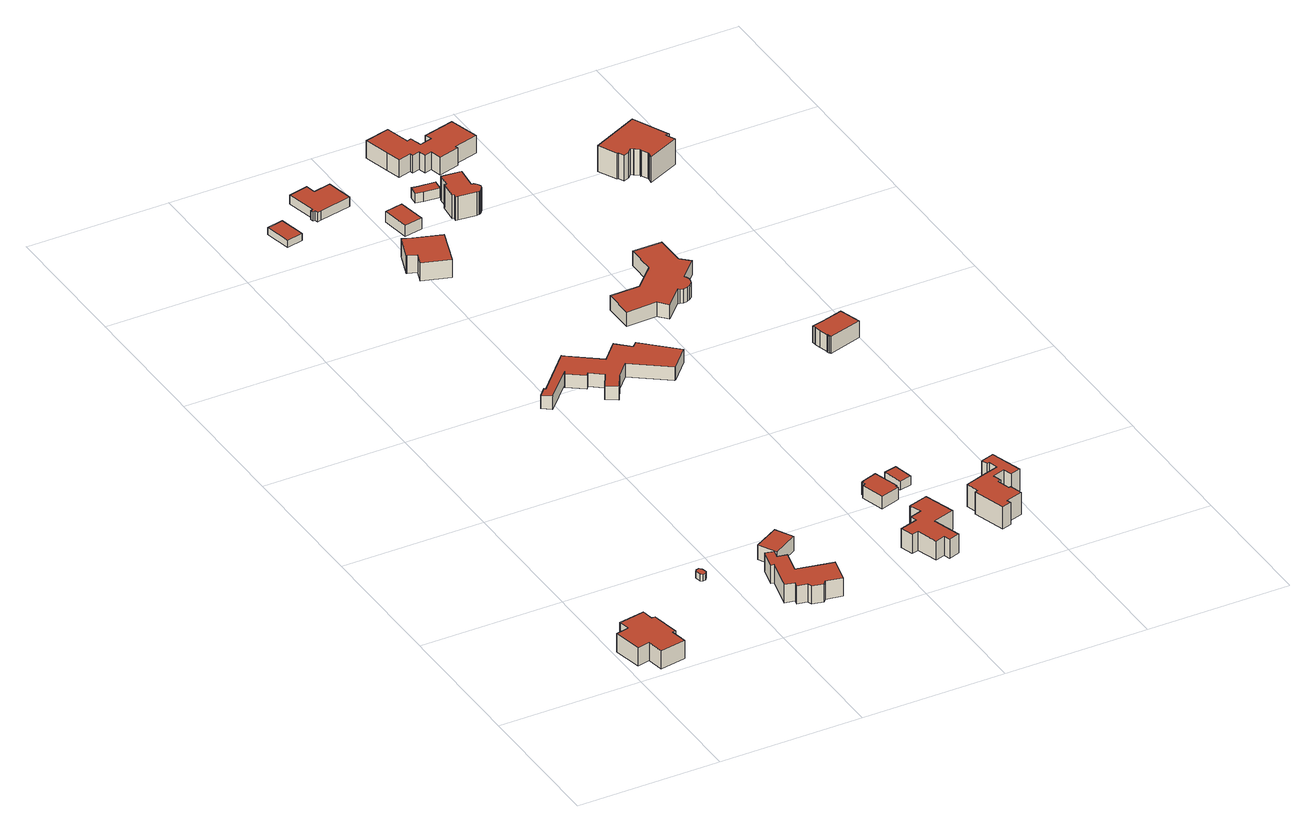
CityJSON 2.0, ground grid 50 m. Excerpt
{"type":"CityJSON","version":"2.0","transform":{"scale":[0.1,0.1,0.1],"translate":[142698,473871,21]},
"CityObjects":{
"building1":{"type":"Building","attributes":{"b3_dak_type":"slanted","b3_h_dak_50p":29.65,"b3_h_dak_70p":30.51,"b3_h_dak_max":32.51,"b3_h_dak_min":26.22,"b3_h_maaiveld":23.76,"b3_kas_warenhuis":false,"b3_mutatie_ahn3_ahn4":false,"b3_reconstructie_onvolledig":false,"b3_rmse_lod12":1.95,"b3_rmse_lod13":1.95,"b3_rmse_lod22":0.182,"b3_val3dity_lod12":"[]","b3_val3dity_lod13":"[]","b3_val3dity_lod22":"[]","b3_volume_lod12":1624.3,"b3_volume_lod13":1624.3,"b3_volume_lod22":1374.72,"geconstateerd":false,"oorspronkelijkbouwjaar":1999,"status":"Pand in gebruik"},"children":["building1-1"]},
"building1-1":{"type":"BuildingPart","parents":["building1"],"geometry":[{"type":"Solid","lod":"1.2","boundaries":[[[[0,1,2,3,4,5,6,7,8,9,10,11,12,13]],[[14,1,0,15]],[[16,2,1,14]],[[17,9,8,18]],[[15,0,13,19]],[[19,13,12,20]],[[18,8,7,21]],[[21,7,6,22]],[[20,12,11,23]],[[22,6,5,24]],[[24,5,4,25]],[[25,4,3,26]],[[26,3,2,16]],[[27,10,9,17]],[[23,11,10,27]],[[23,27,17,18,21,22,24,25,26,16,14,15,19,20]]]],"semantics":{"surfaces":[{"type":"GroundSurface"},{"type":"WallSurface","on_footprint_edge":true},{"type":"RoofSurface"}],"values":[[0,1,1,1,1,1,1,1,1,1,1,1,1,1,1,2]]}}]},
"building2":{"type":"Building","attributes":{"b3_dak_type":"slanted","b3_h_dak_50p":26.13,"b3_h_dak_70p":26.23,"b3_h_dak_max":26.57,"b3_h_dak_min":25.91,"b3_h_maaiveld":23.75,"b3_kas_warenhuis":false,"b3_mutatie_ahn3_ahn4":false,"b3_reconstructie_onvolledig":false,"b3_rmse_lod12":0.176,"b3_rmse_lod13":0.176,"b3_rmse_lod22":0.372,"b3_val3dity_lod12":"[]","b3_val3dity_lod13":"[]","b3_val3dity_lod22":"[]","b3_volume_lod12":17.95,"b3_volume_lod13":17.95,"b3_volume_lod22":19.42,"geconstateerd":false,"oorspronkelijkbouwjaar":1954,"status":"Pand in gebruik"},"children":["building2-1"]},
"building2-1":{"type":"BuildingPart","parents":["building2"],"geometry":[{"type":"Solid","lod":"1.2","boundaries":[[[[28,29,30,31,32,33,34,35]],[[36,29,28,37]],[[38,31,30,39]],[[39,30,29,36]],[[37,28,35,40]],[[41,32,31,38]],[[40,35,34,42]],[[42,34,33,43]],[[43,33,32,41]],[[43,41,38,39,36,37,40,42]]]],"semantics":{"surfaces":[{"type":"GroundSurface"},{"type":"WallSurface","on_footprint_edge":true},{"type":"RoofSurface"}],"values":[[0,1,1,1,1,1,1,1,1,2]]}}]},
"building3":{"type":"Building","attributes":{"b3_dak_type":"slanted","b3_h_dak_50p":29.78,"b3_h_dak_70p":30.53,"b3_h_dak_max":32.96,"b3_h_dak_min":24.37,"b3_h_maaiveld":23.82,"b3_kas_warenhuis":false,"b3_mutatie_ahn3_ahn4":false,"b3_reconstructie_onvolledig":false,"b3_rmse_lod12":1.89,"b3_rmse_lod13":1.89,"b3_rmse_lod22":0.354,"b3_val3dity_lod12":"[]","b3_val3dity_lod13":"[]","b3_val3dity_lod22":"[]","b3_volume_lod12":1506.76,"b3_volume_lod13":1506.76,"b3_volume_lod22":1323.85,"geconstateerd":false,"oorspronkelijkbouwjaar":1934,"status":"Pand in gebruik"},"children":["building3-1"]},
"building3-1":{"type":"BuildingPart","parents":["building3"],"geometry":[{"type":"Solid","lod":"1.2","boundaries":[[[[44,45,46,47,48,49,50,51,52,53,54,55,56,57,58,59]],[[60,52,51,61]],[[61,51,50,62]],[[63,53,52,60]],[[62,50,49,64]],[[64,49,48,65]],[[65,48,47,66]],[[67,45,44,68]],[[66,47,46,69]],[[69,46,45,67]],[[68,44,59,70]],[[70,59,58,71]],[[72,54,53,63]],[[73,55,54,72]],[[71,58,57,74]],[[74,57,56,75]],[[75,56,55,73]],[[75,73,72,63,60,61,62,64,65,66,69,67,68,70,71,74]]]],"semantics":{"surfaces":[{"type":"GroundSurface"},{"type":"WallSurface","on_footprint_edge":true},{"type":"RoofSurface"}],"values":[[0,1,1,1,1,1,1,1,1,1,1,1,1,1,1,1,1,2]]}}]},
"building4":{"type":"Building","attributes":{"b3_dak_type":"slanted","b3_h_dak_50p":27.94,"b3_h_dak_70p":28.84,"b3_h_dak_max":30.53,"b3_h_dak_min":25.43,"b3_h_maaiveld":23.48,"b3_kas_warenhuis":false,"b3_mutatie_ahn3_ahn4":false,"b3_reconstructie_onvolledig":false,"b3_rmse_lod12":1.66,"b3_rmse_lod13":1.66,"b3_rmse_lod22":0.0292,"b3_val3dity_lod12":"[]","b3_val3dity_lod13":"[]","b3_val3dity_lod22":"[]","b3_volume_lod12":378.22,"b3_volume_lod13":378.22,"b3_volume_lod22":315.15,"geconstateerd":false,"oorspronkelijkbouwjaar":1934,"status":"Pand in gebruik"},"children":["building4-1"]},
"building4-1":{"type":"BuildingPart","parents":["building4"],"geometry":[{"type":"Solid","lod":"1.2","boundaries":[[[[76,77,78,79]],[[80,77,76,81]],[[81,76,79,82]],[[83,78,77,80]],[[82,79,78,83]],[[82,83,80,81]]]],"semantics":{"surfaces":[{"type":"GroundSurface"},{"type":"WallSurface","on_footprint_edge":true},{"type":"RoofSurface"}],"values":[[0,1,1,1,1,2]]}}]},
"building5":{"type":"Building","attributes":{"b3_dak_type":"multiple horizontal","b3_h_dak_50p":26.77,"b3_h_dak_70p":26.79,"b3_h_dak_max":27.01,"b3_h_dak_min":26.13,"b3_h_maaiveld":24.24,"b3_kas_warenhuis":false,"b3_mutatie_ahn3_ahn4":false,"b3_reconstructie_onvolledig":false,"b3_rmse_lod12":0.125,"b3_rmse_lod13":0.125,"b3_rmse_lod22":0.104,"b3_val3dity_lod12":"[]","b3_val3dity_lod13":"[]","b3_val3dity_lod22":"[]","b3_volume_lod12":139.11,"b3_volume_lod13":139.11,"b3_volume_lod22":136.94,"geconstateerd":false,"oorspronkelijkbouwjaar":1930,"status":"Pand in gebruik"},"children":["building5-1"]},
"building5-1":{"type":"BuildingPart","parents":["building5"],"geometry":[{"type":"Solid","lod":"1.2","boundaries":[[[[84,85,86,87]],[[88,85,84,89]],[[90,86,85,88]],[[89,84,87,91]],[[91,87,86,90]],[[91,90,88,89]]]],"semantics":{"surfaces":[{"type":"GroundSurface"},{"type":"WallSurface","on_footprint_edge":true},{"type":"RoofSurface"}],"values":[[0,1,1,1,1,2]]}}]},
"building6":{"type":"Building","attributes":{"b3_dak_type":"multiple horizontal","b3_h_dak_50p":27.18,"b3_h_dak_70p":28.54,"b3_h_dak_max":30.65,"b3_h_dak_min":25.95,"b3_h_maaiveld":23.64,"b3_kas_warenhuis":false,"b3_mutatie_ahn3_ahn4":false,"b3_reconstructie_onvolledig":false,"b3_rmse_lod12":1.44,"b3_rmse_lod13":1.44,"b3_rmse_lod22":0.132,"b3_val3dity_lod12":"[]","b3_val3dity_lod13":"[]","b3_val3dity_lod22":"[]","b3_volume_lod12":2331.94,"b3_volume_lod13":2331.94,"b3_volume_lod22":1987.14,"geconstateerd":false,"oorspronkelijkbouwjaar":1962,"status":"Pand in gebruik"},"children":["building6-1"]},
"building6-1":{"type":"BuildingPart","parents":["building6"],"geometry":[{"type":"Solid","lod":"1.2","boundaries":[[[[92,93,94,95,96,97,98,99,100,101,102,103,104,105,106,107,108,109,110,111,112,113,114,115]],[[116,114,113,117]],[[117,113,112,118]],[[119,111,110,120]],[[121,108,107,122]],[[122,107,106,123]],[[124,101,100,125]],[[126,102,101,124]],[[127,99,98,128]],[[125,100,99,127]],[[129,103,102,126]],[[118,112,111,119]],[[128,98,97,130]],[[131,115,114,116]],[[132,92,115,131]],[[130,97,96,133]],[[133,96,95,134]],[[134,95,94,135]],[[120,110,109,136]],[[135,94,93,137]],[[138,104,103,129]],[[136,109,108,121]],[[139,105,104,138]],[[123,106,105,139]],[[137,93,92,132]],[[137,132,131,116,117,118,119,120,136,121,122,123,139,138,129,126,124,125,127,128,130,133,134,135]]]],"semantics":{"surfaces":[{"type":"GroundSurface"},{"type":"WallSurface","on_footprint_edge":true},{"type":"RoofSurface"}],"values":[[0,1,1,1,1,1,1,1,1,1,1,1,1,1,1,1,1,1,1,1,1,1,1,1,1,2]]}}]},
"building7":{"type":"Building","attributes":{"b3_dak_type":"slanted","b3_h_dak_50p":30.36,"b3_h_dak_70p":31.02,"b3_h_dak_max":32.08,"b3_h_dak_min":26.91,"b3_h_maaiveld":24.37,"b3_kas_warenhuis":false,"b3_mutatie_ahn3_ahn4":false,"b3_reconstructie_onvolledig":false,"b3_rmse_lod12":1.66,"b3_rmse_lod13":1.66,"b3_rmse_lod22":0.234,"b3_val3dity_lod12":"[]","b3_val3dity_lod13":"[]","b3_val3dity_lod22":"[]","b3_volume_lod12":1154.31,"b3_volume_lod13":1154.31,"b3_volume_lod22":995.41,"geconstateerd":false,"oorspronkelijkbouwjaar":1964,"status":"Pand in gebruik"},"children":["building7-1"]},
"building7-1":{"type":"BuildingPart","parents":["building7"],"geometry":[{"type":"Solid","lod":"1.2","boundaries":[[[[140,141,142,143,144,145,146,147]],[[148,141,140,149]],[[149,140,147,150]],[[151,142,141,148]],[[150,147,146,152]],[[153,143,142,151]],[[152,146,145,154]],[[154,145,144,155]],[[155,144,143,153]],[[155,153,151,148,149,150,152,154]]]],"semantics":{"surfaces":[{"type":"GroundSurface"},{"type":"WallSurface","on_footprint_edge":true},{"type":"RoofSurface"}],"values":[[0,1,1,1,1,1,1,1,1,2]]}}]},
"building8":{"type":"Building","attributes":{"b3_dak_type":"multiple horizontal","b3_h_dak_50p":27.63,"b3_h_dak_70p":27.65,"b3_h_dak_max":30.71,"b3_h_dak_min":27.42,"b3_h_maaiveld":24.25,"b3_kas_warenhuis":false,"b3_mutatie_ahn3_ahn4":false,"b3_reconstructie_onvolledig":false,"b3_rmse_lod12":0.228,"b3_rmse_lod13":0.228,"b3_rmse_lod22":0.229,"b3_val3dity_lod12":"[]","b3_val3dity_lod13":"[]","b3_val3dity_lod22":"[]","b3_volume_lod12":502.27,"b3_volume_lod13":502.27,"b3_volume_lod22":500.81,"geconstateerd":false,"oorspronkelijkbouwjaar":1930,"status":"Pand in gebruik"},"children":["building8-1"]},
"building8-1":{"type":"BuildingPart","parents":["building8"],"geometry":[{"type":"Solid","lod":"1.2","boundaries":[[[[156,157,158,159,160,161,162,163,164,165,166]],[[167,164,163,168]],[[168,163,162,169]],[[169,162,161,170]],[[170,161,160,171]],[[172,165,164,167]],[[171,160,159,173]],[[173,159,158,174]],[[174,158,157,175]],[[176,156,166,177]],[[177,166,165,172]],[[175,157,156,176]],[[175,176,177,172,167,168,169,170,171,173,174]]]],"semantics":{"surfaces":[{"type":"GroundSurface"},{"type":"WallSurface","on_footprint_edge":true},{"type":"RoofSurface"}],"values":[[0,1,1,1,1,1,1,1,1,1,1,1,2]]}}]},
"building9":{"type":"Building","attributes":{"b3_dak_type":"slanted","b3_h_dak_50p":29.8,"b3_h_dak_70p":30.65,"b3_h_dak_max":33.85,"b3_h_dak_min":26.49,"b3_h_maaiveld":23.7,"b3_kas_warenhuis":false,"b3_mutatie_ahn3_ahn4":false,"b3_reconstructie_onvolledig":false,"b3_rmse_lod12":1.93,"b3_rmse_lod13":1.93,"b3_rmse_lod22":0.142,"b3_val3dity_lod12":"[]","b3_val3dity_lod13":"[]","b3_val3dity_lod22":"[]","b3_volume_lod12":1479.25,"b3_volume_lod13":1479.25,"b3_volume_lod22":1302.29,"geconstateerd":false,"oorspronkelijkbouwjaar":1939,"status":"Pand in gebruik"},"children":["building9-1"]},
"building9-1":{"type":"BuildingPart","parents":["building9"],"geometry":[{"type":"Solid","lod":"1.2","boundaries":[[[[178,179,180,181,182,183,184,185,186,187,188,189,190,191]],[[192,191,190,193]],[[194,182,181,195]],[[196,183,182,194]],[[197,179,178,198]],[[199,185,184,200]],[[200,184,183,196]],[[195,181,180,201]],[[201,180,179,197]],[[198,178,191,192]],[[193,190,189,202]],[[202,189,188,203]],[[203,188,187,204]],[[204,187,186,205]],[[205,186,185,199]],[[205,199,200,196,194,195,201,197,198,192,193,202,203,204]]]],"semantics":{"surfaces":[{"type":"GroundSurface"},{"type":"WallSurface","on_footprint_edge":true},{"type":"RoofSurface"}],"values":[[0,1,1,1,1,1,1,1,1,1,1,1,1,1,1,2]]}}]},
"building10":{"type":"Building","attributes":{"b3_dak_type":"slanted","b3_h_dak_50p":26.89,"b3_h_dak_70p":27.9,"b3_h_dak_max":29.6,"b3_h_dak_min":25.96,"b3_h_maaiveld":23.38,"b3_kas_warenhuis":false,"b3_mutatie_ahn3_ahn4":false,"b3_reconstructie_onvolledig":false,"b3_rmse_lod12":1.34,"b3_rmse_lod13":1.34,"b3_rmse_lod22":0.172,"b3_val3dity_lod12":"[]","b3_val3dity_lod13":"[]","b3_val3dity_lod22":"[]","b3_volume_lod12":337.57,"b3_volume_lod13":337.57,"b3_volume_lod22":281.86,"geconstateerd":false,"oorspronkelijkbouwjaar":2007,"status":"Pand in gebruik"},"children":["building10-1"]},
"building10-1":{"type":"BuildingPart","parents":["building10"],"geometry":[{"type":"Solid","lod":"1.2","boundaries":[[[[206,207,208,209,210,211,212,213,214,215]],[[216,215,214,217]],[[218,210,209,219]],[[219,209,208,220]],[[217,214,213,221]],[[221,213,212,222]],[[223,206,215,216]],[[222,212,211,224]],[[224,211,210,218]],[[220,208,207,225]],[[225,207,206,223]],[[225,223,216,217,221,222,224,218,219,220]]]],"semantics":{"surfaces":[{"type":"GroundSurface"},{"type":"WallSurface","on_footprint_edge":true},{"type":"RoofSurface"}],"values":[[0,1,1,1,1,1,1,1,1,1,1,2]]}}]},
"building11":{"type":"Building","attributes":{"b3_dak_type":"slanted","b3_h_dak_50p":27.42,"b3_h_dak_70p":28.01,"b3_h_dak_max":29.14,"b3_h_dak_min":26.06,"b3_h_maaiveld":23.97,"b3_kas_warenhuis":false,"b3_mutatie_ahn3_ahn4":false,"b3_reconstructie_onvolledig":false,"b3_rmse_lod12":0.937,"b3_rmse_lod13":0.937,"b3_rmse_lod22":0.0661,"b3_val3dity_lod12":"[]","b3_val3dity_lod13":"[]","b3_val3dity_lod22":"[]","b3_volume_lod12":255.86,"b3_volume_lod13":255.86,"b3_volume_lod22":224.93,"geconstateerd":false,"oorspronkelijkbouwjaar":1964,"status":"Pand in gebruik"},"children":["building11-1"]},
"building11-1":{"type":"BuildingPart","parents":["building11"],"geometry":[{"type":"Solid","lod":"1.2","boundaries":[[[[226,227,228,229]],[[230,227,226,231]],[[231,226,229,232]],[[233,228,227,230]],[[232,229,228,233]],[[232,233,230,231]]]],"semantics":{"surfaces":[{"type":"GroundSurface"},{"type":"WallSurface","on_footprint_edge":true},{"type":"RoofSurface"}],"values":[[0,1,1,1,1,2]]}}]},
"building12":{"type":"Building","attributes":{"b3_dak_type":"slanted","b3_h_dak_50p":26.43,"b3_h_dak_70p":26.76,"b3_h_dak_max":27.34,"b3_h_dak_min":25.72,"b3_h_maaiveld":23.41,"b3_kas_warenhuis":false,"b3_mutatie_ahn3_ahn4":false,"b3_reconstructie_onvolledig":false,"b3_rmse_lod12":0.508,"b3_rmse_lod13":0.508,"b3_rmse_lod22":0.101,"b3_val3dity_lod12":"[]","b3_val3dity_lod13":"[]","b3_val3dity_lod22":"[]","b3_volume_lod12":99.96,"b3_volume_lod13":99.96,"b3_volume_lod22":92.78,"geconstateerd":false,"oorspronkelijkbouwjaar":2015,"status":"Pand in gebruik"},"children":["building12-1"]},
"building12-1":{"type":"BuildingPart","parents":["building12"],"geometry":[{"type":"Solid","lod":"1.2","boundaries":[[[[234,235,236,237,238]],[[239,235,234,240]],[[241,236,235,239]],[[242,237,236,241]],[[240,234,238,243]],[[243,238,237,242]],[[243,242,241,239,240]]]],"semantics":{"surfaces":[{"type":"GroundSurface"},{"type":"WallSurface","on_footprint_edge":true},{"type":"RoofSurface"}],"values":[[0,1,1,1,1,1,2]]}}]},
"building13":{"type":"Building","attributes":{"b3_dak_type":"slanted","b3_h_dak_50p":27.34,"b3_h_dak_70p":27.84,"b3_h_dak_max":28.74,"b3_h_dak_min":26.82,"b3_h_maaiveld":24.24,"b3_kas_warenhuis":false,"b3_mutatie_ahn3_ahn4":false,"b3_reconstructie_onvolledig":false,"b3_rmse_lod12":0.673,"b3_rmse_lod13":0.673,"b3_rmse_lod22":0.0522,"b3_val3dity_lod12":"[]","b3_val3dity_lod13":"[]","b3_val3dity_lod22":"[]","b3_volume_lod12":101.27,"b3_volume_lod13":101.27,"b3_volume_lod22":91.44,"geconstateerd":false,"oorspronkelijkbouwjaar":1935,"status":"Pand in gebruik"},"children":["building13-1"]},
"building13-1":{"type":"BuildingPart","parents":["building13"],"geometry":[{"type":"Solid","lod":"1.2","boundaries":[[[[244,245,246,247,248,249,250]],[[251,250,249,252]],[[252,249,248,253]],[[253,248,247,254]],[[255,244,250,251]],[[254,247,246,256]],[[256,246,245,257]],[[257,245,244,255]],[[257,255,251,252,253,254,256]]]],"semantics":{"surfaces":[{"type":"GroundSurface"},{"type":"WallSurface","on_footprint_edge":true},{"type":"RoofSurface"}],"values":[[0,1,1,1,1,1,1,1,2]]}}]},
"building14":{"type":"Building","attributes":{"b3_dak_type":"slanted","b3_h_dak_50p":31.85,"b3_h_dak_70p":32.98,"b3_h_dak_max":34.84,"b3_h_dak_min":27.54,"b3_h_maaiveld":24.27,"b3_kas_warenhuis":false,"b3_mutatie_ahn3_ahn4":false,"b3_reconstructie_onvolledig":false,"b3_rmse_lod12":2.31,"b3_rmse_lod13":1.86,"b3_rmse_lod22":0.205,"b3_val3dity_lod12":"[]","b3_val3dity_lod13":"[]","b3_val3dity_lod22":"[]","b3_volume_lod12":862.41,"b3_volume_lod13":854.45,"b3_volume_lod22":734.33,"geconstateerd":false,"oorspronkelijkbouwjaar":1935,"status":"Pand in gebruik"},"children":["building14-1"]},
"building14-1":{"type":"BuildingPart","parents":["building14"],"geometry":[{"type":"Solid","lod":"1.2","boundaries":[[[[258,259,260,261,262,263,264,265,266,267,268,269,270,271,272,273,274,275,276,277,278,279,280,281]],[[282,279,278,283]],[[283,278,277,284]],[[285,275,274,286]],[[287,276,275,285]],[[284,277,276,287]],[[286,274,273,288]],[[289,268,267,290]],[[291,272,271,292]],[[292,271,270,293]],[[288,273,272,291]],[[293,270,269,294]],[[294,269,268,289]],[[290,267,266,295]],[[295,266,265,296]],[[296,265,264,297]],[[297,264,263,298]],[[299,259,258,300]],[[300,258,281,301]],[[301,281,280,302]],[[302,280,279,282]],[[303,261,260,304]],[[304,260,259,299]],[[305,262,261,303]],[[298,263,262,305]],[[298,305,303,304,299,300,301,302,282,283,284,287,285,286,288,291,292,293,294,289,290,295,296,297]]]],"semantics":{"surfaces":[{"type":"GroundSurface"},{"type":"WallSurface","on_footprint_edge":true},{"type":"RoofSurface"}],"values":[[0,1,1,1,1,1,1,1,1,1,1,1,1,1,1,1,1,1,1,1,1,1,1,1,1,2]]}}]},
"building15":{"type":"Building","attributes":{"b3_dak_type":"slanted","b3_h_dak_50p":29.52,"b3_h_dak_70p":31.09,"b3_h_dak_max":33.08,"b3_h_dak_min":24.46,"b3_h_maaiveld":22.92,"b3_kas_warenhuis":false,"b3_mutatie_ahn3_ahn4":false,"b3_reconstructie_onvolledig":false,"b3_rmse_lod12":2.57,"b3_rmse_lod13":1.51,"b3_rmse_lod22":0.148,"b3_val3dity_lod12":"[]","b3_val3dity_lod13":"[]","b3_val3dity_lod22":"[]","b3_volume_lod12":1672.34,"b3_volume_lod13":1556.49,"b3_volume_lod22":1361.29,"geconstateerd":false,"oorspronkelijkbouwjaar":1939,"status":"Pand in gebruik"},"children":["building15-1"]},
"building15-1":{"type":"BuildingPart","parents":["building15"],"geometry":[{"type":"Solid","lod":"1.2","boundaries":[[[[306,307,308,309,310,311,312,313,314,315,316,317,318,319,320,321,322,323,324,325,326]],[[327,314,313,328]],[[329,315,314,327]],[[330,318,317,331]],[[332,319,318,330]],[[333,307,306,334]],[[335,320,319,332]],[[331,317,316,336]],[[336,316,315,329]],[[328,313,312,337]],[[337,312,311,338]],[[338,311,310,339]],[[339,310,309,340]],[[340,309,308,341]],[[341,308,307,333]],[[342,323,322,343]],[[343,322,321,344]],[[334,306,326,345]],[[345,326,325,346]],[[346,325,324,347]],[[347,324,323,342]],[[344,321,320,335]],[[344,335,332,330,331,336,329,327,328,337,338,339,340,341,333,334,345,346,347,342,343]]]],"semantics":{"surfaces":[{"type":"GroundSurface"},{"type":"WallSurface","on_footprint_edge":true},{"type":"RoofSurface"}],"values":[[0,1,1,1,1,1,1,1,1,1,1,1,1,1,1,1,1,1,1,1,1,1,2]]}}]},
"building16":{"type":"Building","attributes":{"b3_dak_type":"slanted","b3_h_dak_50p":28.41,"b3_h_dak_70p":29.27,"b3_h_dak_max":32.22,"b3_h_dak_min":24.14,"b3_h_maaiveld":24.03,"b3_kas_warenhuis":false,"b3_mutatie_ahn3_ahn4":false,"b3_reconstructie_onvolledig":false,"b3_rmse_lod12":1.46,"b3_rmse_lod13":1.46,"b3_rmse_lod22":0.146,"b3_val3dity_lod12":"[]","b3_val3dity_lod13":"[]","b3_val3dity_lod22":"[]","b3_volume_lod12":2466.52,"b3_volume_lod13":2466.52,"b3_volume_lod22":2087.25,"geconstateerd":false,"oorspronkelijkbouwjaar":2002,"status":"Pand in gebruik"},"children":["building16-1"]},
"building16-1":{"type":"BuildingPart","parents":["building16"],"geometry":[{"type":"Solid","lod":"1.2","boundaries":[[[[348,349,350,351,352,353,354,355,356,357,358,359,360,361,362,363,364,365,366,367,368]],[[369,362,361,370]],[[371,363,362,369]],[[372,364,363,371]],[[373,365,364,372]],[[374,357,356,375]],[[375,356,355,376]],[[377,360,359,378]],[[370,361,360,377]],[[378,359,358,379]],[[379,358,357,374]],[[376,355,354,380]],[[380,354,353,381]],[[381,353,352,382]],[[383,349,348,384]],[[385,351,350,386]],[[386,350,349,383]],[[382,352,351,385]],[[384,348,368,387]],[[387,368,367,388]],[[388,367,366,389]],[[389,366,365,373]],[[389,373,372,371,369,370,377,378,379,374,375,376,380,381,382,385,386,383,384,387,388]]]],"semantics":{"surfaces":[{"type":"GroundSurface"},{"type":"WallSurface","on_footprint_edge":true},{"type":"RoofSurface"}],"values":[[0,1,1,1,1,1,1,1,1,1,1,1,1,1,1,1,1,1,1,1,1,1,2]]}}]},
"building17":{"type":"Building","attributes":{"b3_dak_type":"slanted","b3_h_dak_50p":29.62,"b3_h_dak_70p":30.66,"b3_h_dak_max":34.49,"b3_h_dak_min":25.06,"b3_h_maaiveld":24.15,"b3_kas_warenhuis":false,"b3_mutatie_ahn3_ahn4":false,"b3_reconstructie_onvolledig":false,"b3_rmse_lod12":2.11,"b3_rmse_lod13":2.1,"b3_rmse_lod22":0.262,"b3_val3dity_lod12":"[]","b3_val3dity_lod13":"[]","b3_val3dity_lod22":"[]","b3_volume_lod12":2090.85,"b3_volume_lod13":2089.97,"b3_volume_lod22":1822.98,"geconstateerd":false,"oorspronkelijkbouwjaar":1937,"status":"Pand in gebruik"},"children":["building17-1"]},
"building17-1":{"type":"BuildingPart","parents":["building17"],"geometry":[{"type":"Solid","lod":"1.2","boundaries":[[[[390,391,392,393,394,395,396,397,398,399,400,401,402,403,404,405,406,407,408]],[[409,395,394,410]],[[411,396,395,409]],[[412,406,405,413]],[[414,407,406,412]],[[415,401,400,416]],[[417,393,392,418]],[[413,405,404,419]],[[419,404,403,420]],[[420,403,402,421]],[[421,402,401,415]],[[422,408,407,414]],[[423,399,398,424]],[[416,400,399,423]],[[424,398,397,425]],[[425,397,396,411]],[[418,392,391,426]],[[410,394,393,417]],[[427,390,408,422]],[[426,391,390,427]],[[426,427,422,414,412,413,419,420,421,415,416,423,424,425,411,409,410,417,418]]]],"semantics":{"surfaces":[{"type":"GroundSurface"},{"type":"WallSurface","on_footprint_edge":true},{"type":"RoofSurface"}],"values":[[0,1,1,1,1,1,1,1,1,1,1,1,1,1,1,1,1,1,1,1,2]]}}]},
"building18":{"type":"Building","attributes":{"b3_dak_type":"slanted","b3_h_dak_50p":29.28,"b3_h_dak_70p":29.33,"b3_h_dak_max":29.76,"b3_h_dak_min":26.3,"b3_h_maaiveld":23.06,"b3_kas_warenhuis":false,"b3_mutatie_ahn3_ahn4":false,"b3_reconstructie_onvolledig":false,"b3_rmse_lod12":0.877,"b3_rmse_lod13":0.877,"b3_rmse_lod22":0.316,"b3_val3dity_lod12":"[]","b3_val3dity_lod13":"[]","b3_val3dity_lod22":"[]","b3_volume_lod12":610.84,"b3_volume_lod13":610.84,"b3_volume_lod22":576.07,"geconstateerd":false,"oorspronkelijkbouwjaar":1919,"status":"Pand in gebruik"},"children":["building18-1"]},
"building18-1":{"type":"BuildingPart","parents":["building18"],"geometry":[{"type":"Solid","lod":"1.2","boundaries":[[[[428,429,430,431,432,433,434,435,436,437,438,439,440,441]],[[442,437,436,443]],[[444,438,437,442]],[[445,429,428,446]],[[447,430,429,445]],[[448,440,439,449]],[[450,441,440,448]],[[446,428,441,450]],[[443,436,435,451]],[[452,431,430,447]],[[453,432,431,452]],[[451,435,434,454]],[[455,433,432,453]],[[454,434,433,455]],[[449,439,438,444]],[[449,444,442,443,451,454,455,453,452,447,445,446,450,448]]]],"semantics":{"surfaces":[{"type":"GroundSurface"},{"type":"WallSurface","on_footprint_edge":true},{"type":"RoofSurface"}],"values":[[0,1,1,1,1,1,1,1,1,1,1,1,1,1,1,2]]}}]},
"building19":{"type":"Building","attributes":{"b3_dak_type":"slanted","b3_h_dak_50p":30.44,"b3_h_dak_70p":31.24,"b3_h_dak_max":35.39,"b3_h_dak_min":26.55,"b3_h_maaiveld":21.67,"b3_kas_warenhuis":false,"b3_mutatie_ahn3_ahn4":false,"b3_reconstructie_onvolledig":false,"b3_rmse_lod12":1.93,"b3_rmse_lod13":1.92,"b3_rmse_lod22":0.169,"b3_val3dity_lod12":"[]","b3_val3dity_lod13":"[]","b3_val3dity_lod22":"[]","b3_volume_lod12":2512.49,"b3_volume_lod13":2513.62,"b3_volume_lod22":2225.87,"geconstateerd":false,"oorspronkelijkbouwjaar":2003,"status":"Pand in gebruik"},"children":["building19-1"]},
"building19-1":{"type":"BuildingPart","parents":["building19"],"geometry":[{"type":"Solid","lod":"1.2","boundaries":[[[[456,457,458,459,460,461,462,463,464,465,466,467,468,469,470,471,472,473,474,475,476]],[[477,463,462,478]],[[479,457,456,480]],[[481,461,460,482]],[[482,460,459,483]],[[478,462,461,481]],[[483,459,458,484]],[[484,458,457,479]],[[485,464,463,477]],[[486,465,464,485]],[[487,466,465,486]],[[488,467,466,487]],[[489,468,467,488]],[[490,475,474,491]],[[492,469,468,489]],[[493,470,469,492]],[[494,471,470,493]],[[495,472,471,494]],[[496,473,472,495]],[[480,456,476,497]],[[497,476,475,490]],[[491,474,473,496]],[[491,496,495,494,493,492,489,488,487,486,485,477,478,481,482,483,484,479,480,497,490]]]],"semantics":{"surfaces":[{"type":"GroundSurface"},{"type":"WallSurface","on_footprint_edge":true},{"type":"RoofSurface"}],"values":[[0,1,1,1,1,1,1,1,1,1,1,1,1,1,1,1,1,1,1,1,1,1,2]]}}]}
},
"vertices":[
[154,78,28],[165,21,28],[75,5,28],[65,63,28],[20,53,28],[0,154,28],[46,164,28],[38,202,28],[130,219,28],[136,178,28],[141,179,28],[142,178,28],[148,178,28],[166,80,28],[165,21,95],[154,78,95],[75,5,95],[136,178,95],[130,219,95],[166,80,95],[148,178,95],[38,202,95],[46,164,95],[142,178,95],[0,154,95],[20,53,95],[65,63,95],[141,179,95],
[409,391,27],[414,399,27],[424,401,27],[432,394,27],[436,376,27],[431,367,27],[421,365,27],[413,371,27],[414,399,52],[409,391,52],[432,394,52],[424,401,52],[413,371,52],[436,376,52],[421,365,52],[431,367,52],
[649,199,28],[777,171,28],[757,84,28],[700,96,28],[690,84,28],[651,93,28],[645,108,28],[610,115,28],[614,132,28],[580,140,28],[606,250,28],[595,252,28],[612,321,28],[642,314,28],[635,286,28],[668,279,28],[614,132,96],[610,115,96],[645,108,96],[580,140,96],[651,93,96],[690,84,96],[700,96,96],[777,171,96],[649,199,96],[757,84,96],[668,279,96],[635,286,96],[606,250,96],[595,252,96],[642,314,96],[612,321,96],
[660,329,25],[626,392,25],[712,440,25],[746,379,25],[626,392,79],[660,329,79],[746,379,79],[712,440,79],
[164,2668,32],[221,2680,32],[241,2590,32],[184,2577,32],[221,2680,58],[164,2668,58],[241,2590,58],[184,2577,58],
[569,1516,26],[472,1414,26],[442,1436,26],[468,1464,26],[473,1460,26],[602,1597,26],[611,1590,26],[713,1513,26],[773,1577,26],[820,1533,26],[837,1550,26],[948,1445,26],[880,1372,26],[877,1374,26],[877,1373,26],[753,1463,26],[706,1413,26],[676,1361,26],[637,1384,26],[670,1440,26],[626,1473,26],[618,1462,26],[562,1503,26],[570,1515,26],[562,1503,75],[618,1462,75],[626,1473,75],[670,1440,75],[637,1384,75],[706,1413,75],[753,1463,75],[877,1373,75],[820,1533,75],[773,1577,75],[837,1550,75],[713,1513,75],[611,1590,75],[948,1445,75],[602,1597,75],[570,1515,75],[569,1516,75],[473,1460,75],[468,1464,75],[442,1436,75],[676,1361,75],[472,1414,75],[880,1372,75],[877,1374,75],
[450,2218,34],[465,2261,34],[435,2272,34],[432,2273,34],[464,2364,34],[495,2351,34],[590,2319,34],[545,2186,34],[465,2261,100],[450,2218,100],[545,2186,100],[435,2272,100],[590,2319,100],[432,2273,100],[495,2351,100],[464,2364,100],
[329,2667,32],[322,2666,32],[320,2677,32],[327,2679,32],[304,2782,32],[372,2797,32],[379,2762,32],[440,2776,32],[459,2683,32],[347,2659,32],[332,2656,32],[459,2683,66],[440,2776,66],[379,2762,66],[372,2797,66],[304,2782,66],[347,2659,66],[327,2679,66],[320,2677,66],[322,2666,66],[329,2667,66],[332,2656,66],
[1152,219,27],[1182,121,27],[1143,109,27],[1137,131,27],[1103,120,27],[1080,195,27],[1055,188,27],[1042,233,27],[1105,252,27],[1098,275,27],[1140,288,27],[1126,330,27],[1194,351,27],[1228,243,27],[1228,243,97],[1194,351,97],[1103,120,97],[1137,131,97],[1080,195,97],[1182,121,97],[1152,219,97],[1042,233,97],[1055,188,97],[1143,109,97],[1126,330,97],[1140,288,97],[1098,275,97],[1105,252,97],
[1083,537,24],[1079,550,24],[1086,552,24],[1082,554,24],[1138,572,24],[1165,484,24],[1160,483,24],[1164,472,24],[1096,451,24],[1072,533,24],[1072,533,69],[1096,451,69],[1138,572,69],[1082,554,69],[1086,552,69],[1164,472,69],[1160,483,69],[1083,537,69],[1165,484,69],[1079,550,69],
[531,2459,30],[515,2556,30],[578,2568,30],[595,2470,30],[515,2556,70],[531,2459,70],[595,2470,70],[578,2568,70],
[1193,514,24],[1177,581,24],[1220,591,24],[1230,548,24],[1235,523,24],[1177,581,57],[1193,514,57],[1220,591,57],[1230,548,57],[1235,523,57],
[671,2596,32],[645,2601,32],[648,2634,32],[675,2630,32],[675,2631,32],[729,2626,32],[725,2590,32],[725,2590,68],[729,2626,68],[675,2631,68],[675,2630,68],[671,2596,68],[648,2634,68],[645,2601,68],
[709,2533,33],[716,2532,33],[721,2577,33],[723,2576,33],[723,2578,33],[790,2571,33],[782,2496,33],[790,2494,33],[795,2490,33],[799,2484,33],[802,2479,33],[803,2474,33],[803,2468,33],[802,2464,33],[799,2461,33],[796,2456,33],[792,2453,33],[788,2450,33],[784,2449,33],[776,2449,33],[713,2456,33],[707,2456,33],[708,2469,33],[702,2470,33],[707,2456,120],[713,2456,120],[776,2449,120],[788,2450,120],[792,2453,120],[784,2449,120],[796,2456,120],[802,2479,120],[799,2484,120],[799,2461,120],[802,2464,120],[803,2468,120],[803,2474,120],[795,2490,120],[790,2494,120],[782,2496,120],[790,2571,120],[716,2532,120],[709,2533,120],[702,2470,120],[708,2469,120],[723,2576,120],[721,2577,120],[723,2578,120],
[1470,357,19],[1427,343,19],[1436,314,19],[1425,310,19],[1438,266,19],[1445,268,19],[1458,224,19],[1399,205,19],[1403,192,19],[1369,181,19],[1335,295,19],[1347,298,19],[1334,343,19],[1404,365,19],[1460,382,19],[1450,414,19],[1442,412,19],[1435,434,19],[1482,449,19],[1515,338,19],[1479,327,19],[1403,192,101],[1399,205,101],[1369,181,101],[1334,343,101],[1347,298,101],[1404,365,101],[1427,343,101],[1470,357,101],[1460,382,101],[1335,295,101],[1458,224,101],[1445,268,101],[1438,266,101],[1425,310,101],[1436,314,101],[1435,434,101],[1442,412,101],[1450,414,101],[1479,327,101],[1515,338,101],[1482,449,101],
[1136,1784,30],[1140,1778,30],[1144,1766,30],[1142,1753,30],[1137,1741,30],[1128,1732,30],[1116,1727,30],[1103,1725,30],[1090,1729,30],[1085,1732,30],[1023,1669,30],[994,1701,30],[887,1697,30],[887,1801,30],[991,1803,30],[1065,1878,30],[1065,1981,30],[1167,1981,30],[1167,1978,30],[1168,1878,30],[1200,1847,30],[991,1803,83],[887,1801,83],[1065,1878,83],[1065,1981,83],[1167,1981,83],[1085,1732,83],[1090,1729,83],[1103,1725,83],[887,1697,83],[994,1701,83],[1023,1669,83],[1116,1727,83],[1128,1732,83],[1137,1741,83],[1140,1778,83],[1136,1784,83],[1142,1753,83],[1144,1766,83],[1200,1847,83],[1168,1878,83],[1167,1978,83],
[720,2913,31],[742,2829,31],[757,2833,31],[768,2792,31],[812,2804,31],[805,2828,31],[913,2855,31],[941,2752,31],[857,2729,31],[859,2720,31],[786,2700,31],[776,2739,31],[751,2732,31],[745,2758,31],[718,2751,31],[715,2761,31],[669,2749,31],[656,2799,31],[632,2890,31],[805,2828,96],[812,2804,96],[913,2855,96],[669,2749,96],[715,2761,96],[656,2799,96],[776,2739,96],[786,2700,96],[768,2792,96],[757,2833,96],[718,2751,96],[745,2758,96],[751,2732,96],[632,2890,96],[859,2720,96],[857,2729,96],[941,2752,96],[742,2829,96],[720,2913,96],
[1395,1366,21],[1466,1385,21],[1489,1310,21],[1372,1277,21],[1370,1284,21],[1368,1280,21],[1366,1289,21],[1369,1289,21],[1368,1291,21],[1366,1291,21],[1358,1320,21],[1353,1343,21],[1354,1343,21],[1351,1355,21],[1366,1291,83],[1368,1291,83],[1358,1320,83],[1466,1385,83],[1395,1366,83],[1489,1310,83],[1354,1343,83],[1353,1343,83],[1351,1355,83],[1369,1289,83],[1372,1277,83],[1370,1284,83],[1366,1289,83],[1368,1280,83],
[1316,2451,7],[1303,2437,7],[1282,2429,7],[1273,2450,7],[1268,2448,7],[1237,2515,7],[1401,2592,7],[1460,2464,7],[1448,2465,7],[1463,2432,7],[1351,2381,7],[1352,2393,7],[1354,2399,7],[1353,2399,7],[1353,2405,7],[1342,2428,7],[1338,2425,7],[1341,2431,7],[1339,2434,7],[1324,2443,7],[1327,2444,7],[1460,2464,102],[1401,2592,102],[1303,2437,102],[1316,2451,102],[1237,2515,102],[1268,2448,102],[1273,2450,102],[1282,2429,102],[1448,2465,102],[1463,2432,102],[1351,2381,102],[1352,2393,102],[1354,2399,102],[1324,2443,102],[1339,2434,102],[1353,2399,102],[1353,2405,102],[1342,2428,102],[1338,2425,102],[1341,2431,102],[1327,2444,102]
]}
